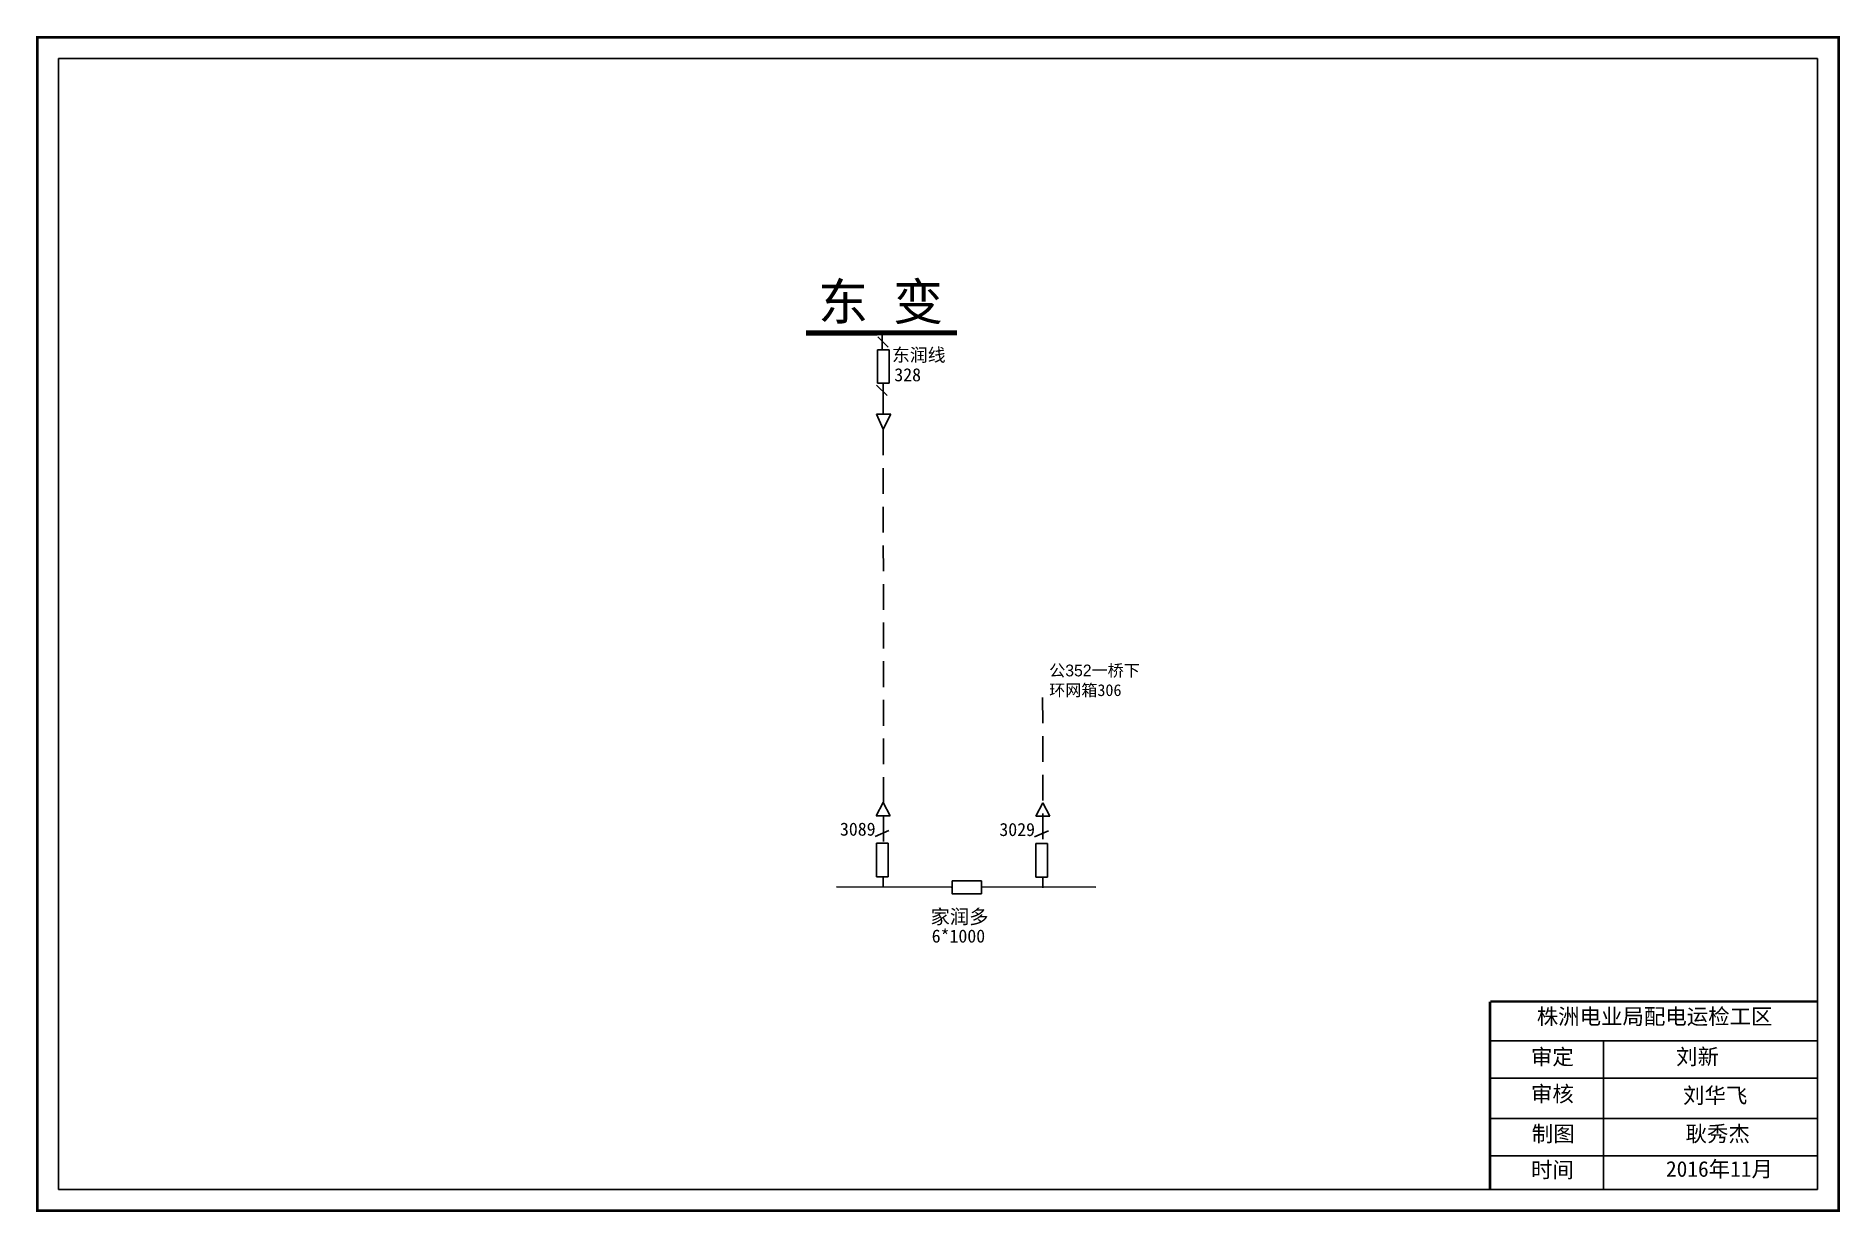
# Model space of a CAD drawing. Extents: x 0 to 344, y 0 to 224.
import ezdxf

# ---------------------------------------------------------------- set-up
doc = ezdxf.new("R2010")
doc.units = 0
doc.header["$LTSCALE"] = 0.774411
doc.linetypes.add('ACAD_ISO02W100', pattern=[15, 12, -3])
doc.linetypes.add('DASHED2', pattern=[9.525, 6.35, -3.175])
doc.layers.get('0').update_dxf_attribs({"linetype": 'CONTINUOUS'})
doc.styles.add('hztxt_txtstyle_0.00_0_0', font='', dxfattribs={"bigfont": 'hztxt.shx'})
doc.styles.get("Standard").update_dxf_attribs({"font": '', "height": 2.5})
doc.styles.add('字体', font='', dxfattribs={"height": 2.5})
doc.styles.get('hztxt_txtstyle_0.00_0_0').set_extended_font_data('hztxt')
doc.styles.get('Standard').set_extended_font_data('SimSun')
doc.styles.get('字体').set_extended_font_data('楷体_GB2312')

msp = doc.modelspace()

# ---------------------------------------------------------------- linework, layer by layer
at = {"linetype": 'Continuous'}
for p, q in [((162.4, 164.77), (160.42, 166.75)), ((162.18, 155.54), (160.2, 157.52)), ((161.46, 157.88), (161.46, 151.99)), ((160.15, 151.99), (162.9, 151.99)), ((161.46, 149.11), (160.15, 151.99)), ((162.9, 151.99), (161.46, 149.11)), ((152.54, 61.73), (174.45, 61.72)), ((180.14, 61.73), (202.06, 61.72)), ((277.36, 32.35), (339.72, 32.35)), ((299, 32.34), (299, 4.01)), ((277.36, 25.25), (339.72, 25.25)), ((277.36, 17.5), (339.72, 17.5)), ((277.36, 10.4), (339.72, 10.4))]:
    msp.add_line(p, q, dxfattribs=at)
at = {"linetype": 'ACAD_ISO02W100'}
for p, q in [((161.26, 164.27), (161.26, 167.36)), ((160.38, 157.88), (160.38, 164.27)), ((160.38, 164.27), (162.59, 164.27)), ((162.59, 164.27), (162.59, 157.88)), ((162.59, 157.88), (160.38, 157.88)), ((160.16, 63.69), (160.16, 70.09)), ((160.16, 70.09), (162.37, 70.09)), ((162.37, 70.09), (162.37, 63.69)), ((190.61, 70.02), (192.82, 70.02)), ((190.61, 63.62), (190.61, 70.02)), ((192.82, 70.02), (192.82, 63.62)), ((162.37, 63.69), (160.16, 63.69)), ((192.82, 63.62), (190.61, 63.62))]:
    msp.add_line(p, q, dxfattribs=at)
at = {"linetype": 'DASHED2'}
for p, q in [((161.46, 149.07), (161.5, 70.41)), ((191.9, 97.91), (191.95, 70.34)), ((161.47, 77.84), (160.13, 75.32)), ((162.81, 75.32), (161.47, 77.84)), ((191.92, 77.77), (190.58, 75.25)), ((193.26, 75.25), (191.92, 77.77)), ((162.55, 72.49), (159.91, 71.37)), ((160.13, 75.32), (162.81, 75.32)), ((192.99, 72.42), (190.36, 71.3)), ((190.58, 75.25), (193.26, 75.25)), ((161.47, 63.73), (161.47, 61.65)), ((191.92, 63.66), (191.92, 61.58))]:
    msp.add_line(p, q, dxfattribs=at)
at = {"linetype": 'Continuous', "const_width": 0.5}
msp.add_lwpolyline([(-0.07, 223.91), (343.9, 223.91), (343.9, -0.05), (-0.07, -0.05)], close=True, dxfattribs=at)
at = {"linetype": 'Continuous'}
for points in [[(3.97, 219.87), (339.85, 219.87), (339.85, 3.99), (3.97, 3.99)], [(174.6, 62.87), (180.22, 62.87), (180.22, 60.43), (174.6, 60.43)]]:
    msp.add_lwpolyline(points, close=True, dxfattribs=at)
for points, const_width in [([(175.54, 167.52), (146.71, 167.49)], 1), ([(277.32, 39.86), (277.32, 4.13)], 0.5), ([(277.36, 39.86), (339.72, 39.86)], 0.5)]:
    msp.add_lwpolyline(points, dxfattribs=dict(at, const_width=const_width))

# ---------------------------------------------------------------- texts
at = {"linetype": 'Continuous', "style": '字体'}
for s, height, p in [('东 变', 7, (149.01, 169.95)), ('3089', 2.5, (153.19, 71.52)), ('3029', 2.5, (183.63, 71.45)), ('家润多', 2.7, (170.5, 54.71)), ('6*1000', 2.5, (170.71, 51.11))]:
    msp.add_text(s, height=height, dxfattribs=at).set_placement(p)
at = {"color": 0, "linetype": 'Continuous'}
msp.add_text('328', height=2.5, dxfattribs=at).set_placement((163.57, 158.26))
at = {"color": 0, "linetype": 'Continuous', "insert": (163.13, 164.54), "char_height": 2.5, "width": 10.3155, "attachment_point": 1, "style": '字体'}
msp.add_mtext('东润线', dxfattribs=at)
at = {"color": 7, "linetype": 'DASHED2', "insert": (193.15, 104.18), "char_height": 2.25, "width": 18.3339, "attachment_point": 1, "style": 'hztxt_txtstyle_0.00_0_0'}
msp.add_mtext('{\\fSimSun|b0|i0|c134|p2;公}352{\\fSimSun|b0|i0|c134|p2;一桥下环网箱306}', dxfattribs=at)
at = {"linetype": 'Continuous', "char_height": 3, "attachment_point": 1, "style": '字体'}
for s, insert, width in [('株洲电业局配电运检工区', (286.26, 38.51), 82.0179), ('审定', (285.15, 30.79), 23.4615), ('{\\fSimSun|b0|i0|c134|p2;刘新}', (312.87, 30.83), 23.4615), ('审核', (285.15, 23.73), 23.4615), ('{\\fSimSun|b0|i0|c134|p2;刘华飞}', (314.19, 23.43), 33.0539), ('制图', (285.31, 16.11), 23.4615), ('{\\fSimSun|b0|i0|c134|p2;耿秀杰}', (314.67, 16.11), 23.4615), ('时间', (285.15, 9.23), 23.4615), ('2016{\\fSimSun|b0|i0|c134|p2;年}11{\\fSimSun|b0|i0|c134|p2;月}', (310.93, 9.4), 23.4615)]:
    msp.add_mtext(s, dxfattribs=dict(at, insert=insert, width=width))

doc.saveas('drawing.dxf')
